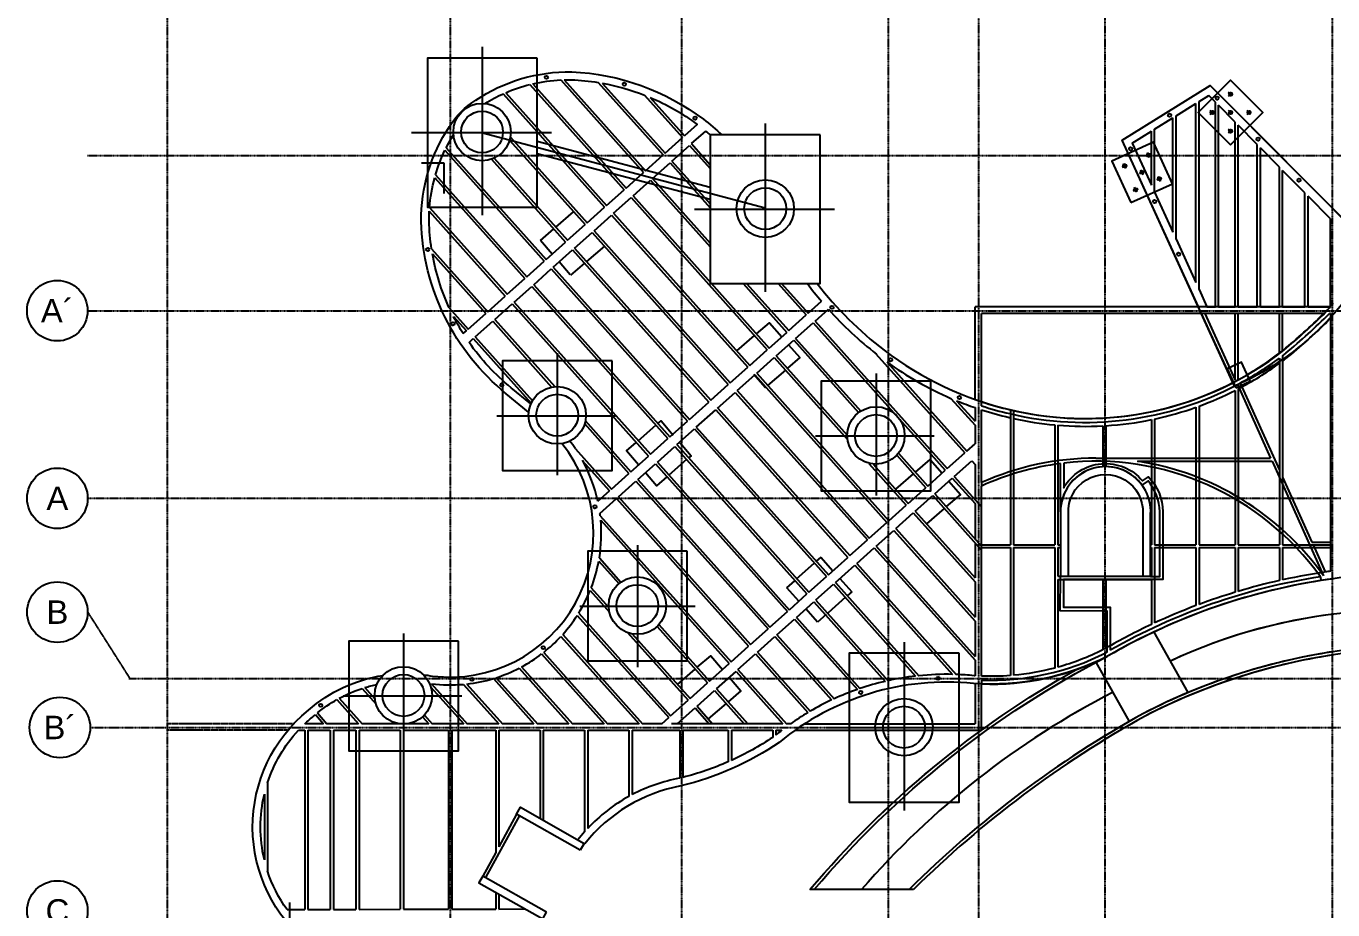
# Model space of a CAD drawing. Header units: millimetres. Extents: x -59786 to 1889966, y -10432 to 69447.
# Drawn here: x 77720 to 127725, y 7616 to 41451 of the extents above; entities that cross this region are included whole.
import ezdxf
from ezdxf import colors
from ezdxf.entities.mleader import LeaderData, LeaderLine
from ezdxf.enums import TextEntityAlignment as Align
from ezdxf.math import Vec2, Vec3

# ---------------------------------------------------------------- set-up
doc = ezdxf.new("R2010")
doc.units = ezdxf.units.MM
doc.header["$LTSCALE"] = 0.2
doc.linetypes.add('CENTER', pattern=[50.8, 31.75, -6.35, 6.35, -6.35])
doc.linetypes.add('HIDDEN', pattern=[9.525, 6.35, -3.175])
for name, color, linetype in [('EE-5', 7, 'Continuous'), ('EE-TEXTO 1', 4, 'Continuous'), ('SIM-CONCRETO', 8, 'Continuous'), ('SIM-COTAS', 1, 'Continuous'), ('SIM-EJES', 8, 'CENTER'), ('SIM-OCULTOS', 8, 'HIDDEN')]:
    doc.layers.add(name, color=color, linetype=linetype)
doc.styles.add('ARIAL EE', font='arial.ttf')
doc.styles.get("Standard").update_dxf_attribs({"font": 'arial.ttf'})

# ---------------------------------------------------------------- blocks, each defined once
blk = doc.blocks.new('ITEM_1')
at = {"layer": 'EE-5'}
blk.add_circle((0, 0), 3.86, dxfattribs=at)
at = {"layer": 'EE-TEXTO 1', "style": 'ARIAL EE', "flags": 4}
blk.add_attdef('EJE', text='', height=3, dxfattribs=at).set_placement((0, 0), align=Align.MIDDLE_CENTER)

msp = doc.modelspace()

# ---------------------------------------------------------------- linework, layer by layer
at = {"layer": 'SIM-CONCRETO', "ltscale": 3}
for p, q in [((95173.125, 40652.576), (95173.125, 34210.177)), ((96996.574, 39215.535), (100602.475, 35184.274)), ((97106.826, 39242.271), (100678.234, 35249.573)), ((98179.37, 39393.16), (101347.81, 35850.965)), ((98308.867, 39398.382), (101423.569, 35916.264)), ((99609.372, 39294.419), (102093.144, 36517.655)), ((99768.139, 39266.917), (102168.903, 36582.954)), ((119666.448, 37090.394, -2.724), (123025.771, 39178.669, -2.728)), ((123025.771, 39178.669, -2.728), (129140.279, 33043.939, -0.002)), ((95974.279, 38858.476), (99857.14, 34517.584)), ((96070.427, 38900.98), (99932.899, 34582.883)), ((101388.857, 38804.968), (102838.479, 37184.346)), ((101600.227, 38718.659), (102914.238, 37249.645)), ((122603.009, 38562.846, -2.727), (122980.347, 38797.413, -2.728)), ((122603.009, 31365.989), (122603.009, 38562.846)), ((123233.009, 38540.688, -2.542), (122980.347, 38797.413, -2.654)), ((123233.009, 30698.75), (123233.009, 38540.688)), ((121723.009, 38015.807, -2.726), (122483.009, 38488.25, -2.727)), ((121723.009, 33298.19, -1.364), (121723.009, 38015.807, -1.364)), ((122483.009, 31629.471), (122483.009, 38488.25)), ((123983.009, 37778.629, -2.21), (123353.009, 38418.759, -2.489)), ((123353.009, 30698.75), (123353.009, 38418.759)), ((106002.207, 37720.327), (106002.207, 31277.928)), ((120903.009, 37506.066, -2.725), (121603.009, 37941.211, -2.726)), ((120903.009, 35098.65), (120903.009, 37506.066)), ((121603.009, 33561.672, -1.364), (121603.009, 37941.211, -1.364)), ((123983.009, 30698.75), (123983.009, 37778.629)), ((124832.889, 36915.083, -1.834), (124103.009, 37656.699, -2.157)), ((124103.009, 30698.75), (124103.009, 37656.699)), ((92471.552, 37375.881), (97829.873, 37375.881)), ((95150.712, 37375.881), (106002.207, 34499.128)), ((96222.281, 37081.272), (99111.806, 33850.893)), ((96250.505, 37199.713), (99187.565, 33916.192)), ((97273.125, 37048.088), (103902.207, 35290.705)), ((102168.903, 36582.954), (102838.479, 37184.346)), ((103179.689, 36952.881), (103731.918, 37428.665)), ((122577.311, 30698.75, -3.955), (119666.448, 37090.394, -2.724)), ((120048.503, 36974.874, -2.724), (120783.009, 37431.469, -2.725)), ((120783.009, 35362.132), (120783.009, 37431.469)), ((93748.36, 36697.134), (97546.603, 32450.843)), ((93795.954, 36793.92), (97621.136, 32517.512)), ((97273.125, 36578.363), (103902.207, 34820.979)), ((101423.569, 35916.264), (102093.144, 36517.655)), ((102434.354, 36286.191), (103105.155, 36886.212)), ((103105.155, 36886.212), (103902.207, 35995.138)), ((103179.689, 36952.881), (103902.207, 36145.133)), ((120048.503, 36974.874, -2.772), (120783.009, 35362.132, -3.093)), ((124832.889, 30698.75), (124832.889, 36915.083)), ((125682.769, 36051.537, -1.458), (124952.889, 36793.154, -1.781)), ((124952.889, 30698.75), (124952.889, 36793.154)), ((93713.33, 36203.754), (92845.099, 36203.754)), ((93713.33, 35045.314), (93713.33, 36203.754)), ((95529.252, 36356.106), (98365.245, 33185.573)), ((95627.879, 36395.839), (98441.004, 33250.872)), ((101689.019, 35619.5), (102359.82, 36219.522)), ((102359.82, 36219.522), (103902.207, 34495.192)), ((102434.354, 36286.191), (103902.207, 34645.187)), ((125682.769, 30698.75), (125682.769, 36051.537)), ((93353.812, 35638.278), (96801.268, 31784.153)), ((93385.964, 35752.378), (96875.898, 31850.908)), ((100678.234, 35249.573), (101347.81, 35850.965)), ((100943.685, 34952.81), (101614.486, 35552.831)), ((101614.486, 35552.831), (103902.207, 32995.246)), ((101689.019, 35619.5), (103902.207, 33145.24)), ((126656.177, 35062.478, -1.027), (125802.769, 35929.608, -1.405)), ((125802.769, 30698.75), (125802.769, 35929.608)), ((99932.899, 34582.883), (100602.475, 35184.274)), ((120903.009, 35098.65, -3.146), (121603.009, 33561.672, -3.452)), ((126656.177, 30698.75), (126656.177, 35062.478)), ((93157.359, 34507.62), (96130.042, 31183.751)), ((99187.565, 33916.192), (99857.14, 34517.584)), ((100198.35, 34286.119), (100869.151, 34886.141)), ((100869.151, 34886.141), (106081.04, 29059.447)), ((100943.685, 34952.81), (106155.573, 29126.116)), ((127629.585, 34073.419, -0.596), (126776.177, 34940.549, -0.974)), ((126776.177, 30698.75), (126776.177, 34940.549)), ((93147.926, 34368.504), (96055.933, 31117.462)), ((97989.102, 33755.838), (98671.289, 34342.914)), ((99457.781, 33614.101), (100123.816, 34219.45)), ((100123.816, 34219.45), (105335.705, 28392.756)), ((100198.35, 34286.119), (105410.239, 28459.425)), ((103300.634, 34443.632), (108658.955, 34443.632)), ((127629.585, 30726.648), (127629.585, 34073.419)), ((97401.767, 33249.704), (97913.321, 33690.535)), ((98441.004, 33250.872), (99111.806, 33850.893)), ((98706.716, 32953.816), (99377.517, 33553.838)), ((99378.482, 33552.76), (104590.371, 27726.066)), ((99453.015, 33619.429), (104664.904, 27792.735)), ((97854.854, 32723.818), (97401.767, 33249.704)), ((97619.911, 32518.883), (98365.245, 33185.573)), ((99849.273, 33025.972), (99167.378, 32438.352)), ((121723.009, 33298.19, -3.504), (122483.009, 31629.471, -3.837)), ((93234.474, 32921.795), (95385.132, 30517.441)), ((93264.95, 32737.729), (95310.599, 30450.772)), ((97889.052, 32217.993), (98630.943, 32888.533)), ((98630.943, 32888.533), (103844.417, 27060.067)), ((98706.716, 32953.816), (103920.19, 27125.351)), ((96875.898, 31850.908), (97546.603, 32450.843)), ((97143.821, 31551.391), (97813.279, 32152.709)), ((97813.279, 32152.709), (103025.168, 26326.016)), ((97889.052, 32217.993), (103099.701, 26392.685)), ((98544.03, 31923.909), (98114.837, 32422.063)), ((99091.612, 32373.061), (98555.404, 31910.985)), ((96130.042, 31183.751), (96801.268, 31784.153)), ((97143.821, 31551.391), (102354.576, 25726.182)), ((105155.929, 31593.632), (106826.375, 29726.137)), ((105290.097, 31593.632), (106900.908, 29792.806)), ((106497.608, 31593.632), (107571.709, 30392.828)), ((106631.776, 31593.632), (107646.243, 30459.497)), ((95385.132, 30517.441), (96055.933, 31117.462)), ((96397.93, 30884.222), (97067.944, 31486.019)), ((97067.944, 31486.019), (102279.833, 25659.325)), ((122603.009, 31365.989, -3.889), (122906.896, 30698.75, -4.022)), ((93913.777, 30662.414), (94639.798, 29850.75)), ((95653.048, 30217.921), (96322.61, 30819.328)), ((96322.61, 30819.328), (101534.499, 24992.635)), ((96397.93, 30884.222), (101608.129, 25058.496)), ((107646.243, 30459.497), (108155.846, 30915.329)), ((107912.919, 30161.363), (108418.098, 30613.238)), ((114030.348, 27161.771), (114030.348, 30698.75)), ((127625.041, 30698.75), (114030.348, 30698.75)), ((122691.091, 30448.913, -4.003), (122577.311, 30698.75)), ((122906.896, 30698.75), (123233.009, 30698.75)), ((123353.009, 30698.75), (123983.009, 30698.75)), ((124103.009, 30698.75), (124832.889, 30698.75)), ((124952.889, 30698.75), (125682.769, 30698.75)), ((125802.769, 30698.75), (126656.177, 30698.75)), ((126776.177, 30698.75), (127605.439, 30698.75)), ((94073.446, 30333.916), (94565.264, 29784.081)), ((94639.798, 29850.75), (95310.599, 30450.772)), ((94906.474, 29552.616), (95577.275, 30152.638)), ((95577.275, 30152.638), (97830.401, 27633.729)), ((95653.048, 30217.921), (97949.517, 27650.556)), ((106900.908, 29792.806), (107571.709, 30392.828)), ((107167.584, 29494.673), (107838.386, 30094.694)), ((107838.386, 30094.694), (112892.522, 24444.361)), ((107912.919, 30161.363), (112967.056, 24511.03)), ((114280.348, 27070.927), (114280.348, 30448.913)), ((127397.543, 30448.913), (114280.348, 30448.913)), ((122691.091, 30448.913, -4.003), (123895.611, 27804.04, -4.513)), ((123983.009, 30448.913), (122822.95, 30448.913, -4.013)), ((122822.95, 30448.913, -4.013), (123983.009, 27901.666, -4.504)), ((123983.009, 27901.666, -4.504), (123983.009, 30448.913)), ((124103.009, 27913.723), (124103.009, 30448.913)), ((125682.769, 30448.913), (124103.009, 30448.913)), ((125682.769, 28918.996), (125682.769, 30448.913)), ((125802.769, 29010.796), (125802.769, 30448.913)), ((127370.422, 30448.913), (125802.769, 30448.913)), ((127629.585, 30448.748), (127594.224, 30448.748)), ((127629.585, 30448.748), (127629.585, 21690.325)), ((127629.824, 30256.618), (127629.824, 20578.942)), ((94447.16, 29678.439), (94565.264, 29784.081)), ((94906.474, 29552.616), (97093.021, 27108.14)), ((106155.573, 29126.116), (106826.375, 29726.137)), ((94670.74, 29341.756), (94831.94, 29485.947)), ((94831.94, 29485.947), (97043.759, 27013.218)), ((105410.239, 28459.425), (106081.04, 29059.447)), ((106422.25, 28827.982), (107093.051, 29428.003)), ((107093.051, 29428.003), (109573.174, 26655.321)), ((107167.584, 29494.673), (109656.199, 26712.496)), ((98044.151, 28928.334), (98044.151, 24253.554)), ((105676.915, 28161.291), (106347.716, 28761.313)), ((106347.716, 28761.313), (109147.942, 25630.767)), ((106422.25, 28827.982), (109137.998, 25791.878)), ((110241.88, 28907.625), (113637.857, 25111.051)), ((110652.551, 28598.504), (113712.391, 25177.721)), ((125682.769, 28743.811), (125682.769, 24449.778)), ((125683.009, 28545.722), (125683.009, 21593.752)), ((125802.769, 28834.188), (125802.769, 24183.021)), ((125803.009, 28634.139), (125803.009, 21593.752)), ((104664.904, 27792.735), (105335.705, 28392.756)), ((104931.58, 27494.601), (105602.382, 28094.622)), ((105602.382, 28094.622), (110656.518, 22444.289)), ((105676.915, 28161.291), (110731.052, 22510.958)), ((110243.044, 28152.207), (110243.044, 23477.426)), ((103920.105, 27125.278), (104590.99, 27725.374)), ((123983.009, 27503.306), (123983.009, 21593.752)), ((124075.983, 27729.116), (125343.767, 24910.867)), ((124103.009, 27565.225), (124103.009, 21593.752)), ((124182.011, 27785.924), (125683.009, 24449.246)), ((103099.572, 26392.569), (103844.417, 27060.067)), ((104181.194, 26822.239), (104857.62, 27427.291)), ((104857.047, 27427.932), (109911.184, 21777.599)), ((104931.58, 27494.601), (109985.717, 21844.268)), ((113110.6, 27200.451), (114030.348, 26172.208)), ((113325.914, 27109.733), (114030.348, 26322.203)), ((114280.228, 26913.172), (114280.348, 27070.927)), ((95732.655, 26535.743), (100272.26, 26535.743)), ((103366.378, 26094.551), (104111.139, 26761.882)), ((104111.139, 26761.882), (109165.849, 21110.908)), ((104186.246, 26827.91), (109240.383, 21177.577)), ((115383.009, 26766.818), (115383.009, 21593.752)), ((115503.009, 26738.911), (115503.009, 21593.752)), ((122483.009, 26857.929), (122483.009, 21593.752)), ((122603.009, 26901.278), (122603.009, 21593.752)), ((99084.048, 26232.199), (100789.164, 24325.944)), ((99116.541, 26345.868), (100863.697, 24392.613)), ((102354.576, 25726.182), (103025.168, 26326.016)), ((102621.258, 25428.053), (103291.844, 26027.882)), ((103291.844, 26027.882), (108345.361, 20378.242)), ((103366.378, 26094.551), (108421.134, 20443.525)), ((117083.009, 26182.602), (117083.009, 21593.752)), ((117203.009, 26172.014), (117203.009, 21593.752)), ((118919.824, 26145.923), (118919.851, 24583.371)), ((119039.824, 26152.843), (119039.824, 24586.677)), ((120783.009, 26384.379), (120783.009, 21593.752)), ((120903.009, 26409.529), (120903.009, 21593.752)), ((101608.129, 25058.496), (102279.833, 25659.325)), ((107931.549, 25759.616), (112471.153, 25759.616)), ((98744.209, 25262.175), (100118.363, 23725.923)), ((101874.785, 24760.344), (102546.509, 25361.191)), ((102546.509, 25361.191), (107600.646, 19710.858)), ((102621.258, 25428.053), (107675.499, 19777.813)), ((111035.101, 25020.941), (112147.188, 23777.67)), ((111101.143, 25097.103), (112221.721, 23844.339)), ((112967.056, 24511.03), (113637.857, 25111.051)), ((113712.391, 25177.721), (114030.348, 25462.128)), ((99004.01, 24821.732), (100043.829, 23659.254)), ((100863.697, 24392.613), (101534.499, 24992.635)), ((101130.374, 24094.479), (101801.175, 24694.501)), ((101801.175, 24694.501), (106855.312, 19044.168)), ((101874.782, 24760.341), (106925.304, 19106.649)), ((109969.664, 24712.113), (111401.853, 23110.98)), ((110128.674, 24684.34), (111476.387, 23177.649)), ((113233.732, 24212.896), (113904.533, 24812.918)), ((113904.533, 24812.918), (114030.348, 24672.262)), ((118654.209, 24910.867), (125343.767, 24910.867)), ((120250.626, 24790.867), (125397.748, 24790.867)), ((125397.748, 24790.867), (127370.238, 20402.068)), ((100118.363, 23725.923), (100789.164, 24325.944)), ((100385.039, 23427.789), (101055.84, 24027.81)), ((101055.84, 24027.81), (106109.977, 18377.477)), ((101130.374, 24094.479), (106184.51, 18444.146)), ((112221.721, 23844.339), (112892.522, 24444.361)), ((112488.397, 23546.206), (113159.199, 24146.227)), ((113159.199, 24146.227), (114030.348, 23172.315)), ((113233.732, 24212.896), (114280.348, 23042.82)), ((125802.769, 24183.021), (126924.104, 21690.325)), ((99597.713, 23260.209), (100043.829, 23659.254)), ((111476.387, 23177.649), (112147.188, 23777.67)), ((112488.397, 23546.206), (114280.348, 21542.873)), ((114280.109, 23973.95), (114280.109, 23842.258)), ((99679.093, 22796.331), (100310.505, 23361.12)), ((100310.505, 23361.12), (105364.642, 17710.787)), ((100385.039, 23427.789), (105439.176, 17777.456)), ((110731.052, 22510.958), (111401.853, 23110.98)), ((111743.063, 22879.515), (112413.864, 23479.537)), ((112413.864, 23479.537), (114280.348, 21392.879)), ((99690.686, 22704.103), (104693.841, 17110.765)), ((99708.09, 22534.651), (104619.308, 17044.096)), ((110997.728, 22212.825), (111668.529, 22812.846)), ((111668.529, 22812.846), (114030.348, 20172.423)), ((111743.063, 22879.515), (114030.348, 20322.417)), ((109985.717, 21844.268), (110656.518, 22444.289)), ((110252.393, 21546.134), (110923.195, 22146.156)), ((110923.195, 22146.156), (114030.348, 18672.476)), ((110997.728, 22212.825), (114030.348, 18822.471)), ((101113.134, 21584.91), (101113.134, 16910.13)), ((109240.383, 21177.577), (109911.184, 21777.599)), ((110252.393, 21546.134), (114030.348, 17322.525)), ((114280.348, 21593.752), (115383.009, 21593.752)), ((115503.009, 21593.752), (117083.009, 21593.752)), ((117203.009, 21593.752), (117302.378, 21593.752)), ((120752.378, 21593.752), (120783.009, 21593.752)), ((120903.009, 21593.752), (122483.009, 21593.752)), ((122603.009, 21593.752), (123983.009, 21593.752)), ((124103.009, 21593.752), (125683.009, 21593.752)), ((125803.009, 21593.752), (127629.824, 21593.752)), ((126924.104, 21690.325), (127629.824, 21690.325)), ((126967.547, 21593.752), (127435.52, 20553.461)), ((126969.089, 21590.325), (127629.824, 21590.325)), ((127629.585, 21593.752), (127629.585, 20581.185)), ((99654.899, 21094.258), (100483.432, 20168.023)), ((107953.062, 20948.371), (108137.814, 21113.455)), ((108134.928, 21116.566), (108591.291, 20595.728)), ((108421.134, 20443.525), (109166.469, 21110.216)), ((109507.059, 20879.444), (110177.86, 21479.465)), ((110177.86, 21479.465), (114030.348, 17172.53)), ((114280.348, 21493.752), (115383.009, 21493.752)), ((115383.009, 21493.752), (115383.009, 16587.274)), ((115503.009, 21493.752), (115503.009, 16597.374)), ((115503.009, 21493.752), (117083.009, 21493.752)), ((117083.009, 21493.752), (117083.009, 16875.263)), ((117203.009, 21493.752), (117203.009, 20386.727)), ((117203.009, 21493.752), (117302.378, 21493.752)), ((120734.737, 21493.752), (120783.009, 21493.752)), ((120783.009, 21493.752), (120783.009, 20386.727)), ((120903.009, 21493.752), (120903.009, 18599.418)), ((120903.009, 21493.752), (122483.009, 21493.752)), ((122483.009, 21493.752), (122483.009, 19263.597)), ((122603.009, 21493.752), (122603.009, 19308.665)), ((122603.009, 21493.752), (123983.009, 21493.752)), ((123983.009, 21493.752), (123983.009, 19775.172)), ((124103.009, 21493.752), (124103.009, 19811.345)), ((124103.009, 21493.752), (125683.009, 21493.752)), ((125683.009, 21493.752), (125683.009, 20224.652)), ((125803.009, 21493.752), (125803.009, 20251.358)), ((125803.009, 21493.752), (127629.824, 21493.752)), ((99632.957, 20968.324), (100403.633, 20106.737)), ((107204.54, 20285.223), (107875.461, 20884.721)), ((108687.856, 20145.34), (109433.191, 20812.03)), ((109432.525, 20812.775), (113172.223, 16631.935)), ((109507.059, 20879.444), (113310.032, 16627.864)), ((106830.048, 19950.598), (107129.592, 20218.253)), ((107674.89, 19778.493), (108345.361, 20378.242)), ((107941.618, 19480.313), (108612.084, 20080.056)), ((108612.084, 20080.056), (111754.62, 16566.82)), ((108687.856, 20145.34), (111876.855, 16580.161)), ((108862.832, 20301.941), (109312.586, 19798.605)), ((117203.009, 20386.727), (120783.009, 20386.727)), ((117203.009, 20266.727), (117203.009, 16907.755)), ((117203.009, 20266.727), (118919.824, 20266.727)), ((117203.009, 20266.727), (118919.824, 20266.727)), ((118919.824, 20266.727), (118919.824, 17567.891)), ((119039.824, 20266.727), (119039.824, 17634.185)), ((119039.824, 20266.727), (120783.009, 20266.727)), ((120783.009, 20266.727), (120783.009, 18543.407)), ((127245.534, 20370.365), (127268.67, 20224.756)), ((99301.766, 19838.637), (100044.025, 19008.819)), ((99342.384, 19941.124), (100016.153, 19187.758)), ((107291.432, 19434.246), (106830.048, 19950.598)), ((106928.478, 19109.614), (107600.646, 19710.858)), ((109077.62, 19588.653), (108406.723, 18989.176)), ((109312.586, 19798.605), (109152.137, 19655.237)), ((98906.971, 19247.52), (103319.297, 19247.52)), ((106184.51, 18444.146), (106855.312, 19044.168)), ((107195.131, 18811.459), (107867.322, 19412.724)), ((108007.706, 18632.636), (107557.952, 19135.972)), ((107867.322, 19412.724), (110593.164, 16365.337)), ((107942.18, 19479.684), (110705.25, 16390.791)), ((98808.82, 18889.785), (102308.58, 14977.186)), ((98864.286, 18977.77), (102383.114, 15043.855)), ((101937.952, 18541.985), (103874.103, 16377.522)), ((106451.187, 18146.012), (107121.988, 18746.034)), ((107121.988, 18746.034), (109528.105, 16056.086)), ((107195.131, 18811.459), (109628.509, 16090.608)), ((108331.513, 18921.973), (108007.706, 18632.636)), ((92165.087, 18199.071), (92165.087, 13524.291)), ((98186.065, 18086.056), (101175.693, 14743.765)), ((98253.724, 18160.409), (101309.861, 14743.765)), ((100737.096, 18233.992), (103053.915, 15643.876)), ((100911.664, 18186.453), (103127.076, 15709.318)), ((101868.157, 18469.455), (103799.25, 16310.567)), ((105439.176, 17777.456), (106109.977, 18377.477)), ((105705.852, 17479.322), (106376.653, 18079.343)), ((106376.653, 18079.343), (108545.411, 15654.754)), ((106451.187, 18146.012), (108640.253, 15698.72)), ((122190.1, 15936.66), (120877.146, 18268.956)), ((122190.339, 15936.66), (120877.386, 18268.956)), ((104693.841, 17110.765), (105364.642, 17710.787)), ((111318.161, 17868.807), (111318.161, 11426.408)), ((97445.902, 17413.583), (99834.014, 14743.764)), ((97525.104, 17475.032), (99968.182, 14743.764)), ((103874.102, 16377.521), (104619.308, 17044.096)), ((104960.517, 16812.631), (105631.318, 17412.653)), ((105631.318, 17412.653), (107636.401, 15171.047)), ((105705.852, 17479.322), (107724.158, 15222.932)), ((119939.787, 14833.006), (118668.032, 17096.985)), ((119940.027, 14833.006), (118668.271, 17096.985)), ((95707.094, 16505.492), (97282.687, 14743.762)), ((96588.82, 16871.822), (98492.336, 14743.763)), ((96680.303, 16920.042), (98627.024, 14743.763)), ((104140.785, 16079.393), (104885.984, 16745.962)), ((104885.984, 16745.962), (106676.916, 14743.768)), ((104960.517, 16812.631), (106811.084, 14743.768)), ((90576.392, 16093.756), (91110.245, 15496.929)), ((90680.934, 16126.877), (91067.837, 15694.334)), ((93211.925, 16147.223), (94467.301, 14743.76)), ((93238.044, 16268.018), (94601.469, 14743.76)), ((94460.851, 16250.917), (95808.979, 14743.761)), ((94583.737, 16263.53), (95943.147, 14743.761)), ((95603.647, 16473.261), (97150.658, 14743.762)), ((103127.083, 15709.324), (103799.25, 16310.567)), ((103393.736, 15411.17), (104065.926, 16012.433)), ((104065.926, 16012.433), (105200.728, 14743.767)), ((104140.785, 16079.393), (105335.526, 14743.767)), ((114030.348, 16277.197), (114030.348, 14743.769)), ((114280.109, 16415.034), (114280.109, 16264.933)), ((114280.348, 14493.791), (114280.348, 16264.924)), ((89614.381, 15669.301), (90442.266, 14743.757)), ((89704.439, 15719.012), (90576.821, 14743.758)), ((89853.591, 15806.48), (94393.196, 15806.48)), ((102383.114, 15043.855), (103053.915, 15643.876)), ((88787.677, 15093.579), (89100.587, 14743.757)), ((88863.765, 15156.812), (89233.179, 14743.757)), ((92892.147, 15004.776), (93125.623, 14743.759)), ((92963.74, 15074.733), (93259.79, 14743.759)), ((102649.79, 14745.721), (103320.591, 15345.743)), ((103320.591, 15345.743), (103859.05, 14743.766)), ((103393.729, 15411.163), (103990.611, 14743.767)), ((102047.625, 14743.765), (102308.58, 14977.186)), ((107516.472, 14743.769), (114030.348, 14743.769)), ((108616.588, 14592.112), (113974.909, 14592.112)), ((88381.082, 14493.903), (88381.082, 7628.972)), ((88501.082, 14493.902), (88501.082, 7629.302)), ((89359.712, 14493.897), (89359.712, 7631.664)), ((89479.712, 14493.896), (89479.712, 7631.994)), ((90338.34, 14493.891), (90338.34, 7634.357)), ((90458.34, 14493.89), (90458.34, 7634.687)), ((92038.338, 14493.88), (92038.338, 7639.034)), ((92158.338, 14493.88), (92158.338, 7639.364)), ((93885.154, 14493.869), (93885.154, 7644.115)), ((94005.154, 14493.868), (94005.154, 7644.445)), ((95688.4, 14493.858), (95688.374, 9814.877)), ((95808.339, 14493.857), (95808.339, 10034.849)), ((97388.34, 14493.848), (97388.34, 11117.82)), ((97508.34, 14493.847), (97508.34, 11049.763)), ((99088.338, 14493.837), (99088.338, 10604.11)), ((99208.338, 14493.837), (99208.338, 10735.496)), ((100788.338, 14493.827), (100788.338, 11962.663)), ((100908.338, 14493.826), (100908.338, 12027.182)), ((102735.154, 14493.815), (102735.154, 12657.538)), ((102855.154, 14493.814), (102855.154, 12687.587)), ((104588.339, 14493.804), (104588.339, 13287.409)), ((104708.339, 14493.803), (104708.339, 13341.192)), ((106288.339, 14493.794), (106288.339, 14221.609)), ((106408.338, 14493.793), (106408.338, 14309.848)), ((107145.795, 14493.791), (114280.348, 14493.791)), ((86835.943, 12051.014), (86835.943, 9535.084)), ((86955.943, 12486.514), (86955.943, 9099.585)), ((96593.666, 11223.629), (95300.891, 8853.155)), ((96489.025, 11282.975), (95808.339, 10034.849)), ((98833.021, 10297.06), (99096.991, 10148.288)), ((95688.374, 9814.877), (95196.25, 8912.502)), ((95688.366, 8288.006), (95688.362, 7649.076)), ((95808.339, 8219.935), (95808.339, 7649.406)), ((107870.592, 8391.537), (107713.528, 8391.537)), ((107870.831, 8391.537), (107713.767, 8391.537)), ((111506.323, 8391.537), (107870.592, 8391.537)), ((111506.562, 8391.537), (107870.831, 8391.537)), ((87703.713, 7627.108), (88381.082, 7628.972)), ((87793.342, 7897.093), (87793.342, 3222.312)), ((88501.082, 7629.302), (89359.712, 7631.664)), ((89479.712, 7631.994), (90338.34, 7634.357)), ((90458.34, 7634.687), (92038.338, 7639.034)), ((92158.338, 7639.364), (93885.154, 7644.115)), ((94005.154, 7644.445), (95688.362, 7649.076)), ((95808.339, 7649.406), (96809.03, 7652.159))]:
    msp.add_line(p, q, dxfattribs=at)
at = {"layer": 'SIM-CONCRETO', "ltscale": 3, "extrusion": (-0.000195979, 0.000248988, 1)}
for p, q in [((123736.237, 38774.352, -0.459), (123885.322, 38922.946, -0.466)), ((123885.077, 38774.106, -0.429), (123736.482, 38923.192, -0.496)), ((123027.963, 38068.414, -0.422), (123177.049, 38217.008, -0.429)), ((123176.803, 38068.168, -0.392), (123028.209, 38217.254, -0.459)), ((123735.069, 38067.246, -0.283), (123884.155, 38215.841, -0.291)), ((123883.909, 38067.001, -0.254), (123735.315, 38216.086, -0.32)), ((124442.175, 38066.079, -0.144), (124591.261, 38214.673, -0.152)), ((124591.015, 38065.833, -0.115), (124442.421, 38214.919, -0.181)), ((123733.902, 37360.14, -0.107), (123882.988, 37508.735, -0.115)), ((123882.742, 37359.895, -0.078), (123734.147, 37508.981, -0.144))]:
    msp.add_line(p, q, dxfattribs=at)
at = {"layer": 'SIM-CONCRETO', "ltscale": 3, "extrusion": (0.000930683, -0.001378, 0.999999)}
for p, q in [((120575.592, 36470.841, 1.295), (120767.154, 36558.082, 1.237)), ((120714.993, 36418.681, 1.094), (120627.753, 36610.242, 1.439)), ((119665.525, 36056.381, 1.571), (119857.087, 36143.621, 1.513)), ((119804.926, 36004.22, 1.369), (119717.685, 36195.782, 1.714)), ((120327.788, 35808.578, 0.613), (120519.35, 35895.818, 0.555)), ((120467.189, 35756.417, 0.411), (120379.949, 35947.979, 0.757)), ((120990.052, 35560.775, -0.345), (121181.613, 35648.016, -0.403)), ((121129.453, 35508.614, -0.547), (121042.212, 35700.176, -0.201)), ((120079.984, 35146.314, -0.069), (120271.546, 35233.555, -0.127)), ((120219.385, 35094.154, -0.271), (120132.145, 35285.715, 0.074))]:
    msp.add_line(p, q, dxfattribs=at)
at = {"layer": 'SIM-CONCRETO', "ltscale": 3}
for points in [[(97273.125, 40225.881), (93073.125, 40225.881), (93073.125, 34525.881), (97273.125, 34525.881)], [(108102.207, 37293.632), (103902.207, 37293.632), (103902.207, 31593.632), (108102.207, 31593.632)], [(100144.151, 28635.743), (95944.151, 28635.743), (95944.151, 24435.743), (100144.151, 24435.743)], [(112343.044, 27859.616), (108143.044, 27859.616), (108143.044, 23659.616), (112343.044, 23659.616)], [(103013.134, 21347.52), (99213.134, 21347.52), (99213.134, 17147.52), (103013.134, 17147.52)], [(94265.087, 17906.48), (90065.087, 17906.48), (90065.087, 13706.48), (94265.087, 13706.48)], [(113418.161, 17442.112), (109218.161, 17442.112), (109218.161, 11742.112), (113418.161, 11742.112)], [(98920.676, 9903.868), (96485.117, 11285.191), (96633.116, 11546.144), (99071.493, 10163.223)], [(97631.808, 7531.179), (95196.25, 8912.502), (95048.251, 8651.549), (97486.628, 7268.628)]]:
    msp.add_lwpolyline(points, close=True, dxfattribs=at)
for points in [[(96946.873, 26668.82), (96094.421, 27375.415, -0.218563243), (92838.268, 33973.676, -0.149704607), (93922.921, 37608.298, -0.110500356), (94926.531, 38617.924, -0.152902963), (98597.233, 39700.173, -0.152079381), (103637.238, 37884.953, -0.025770183), (104341.891, 37293.632)], [(96070.427, 38900.98, -0.040128565), (96996.574, 39215.535, -0.040128565)], [(97106.826, 39242.271, -0.044452556), (98179.37, 39393.16, -0.044452556)], [(98308.867, 39398.382, -0.011441747), (98588.158, 39400.282, -0.029494892), (99609.372, 39294.419, -0.029494892)], [(99768.139, 39266.917, -0.048486384), (101388.857, 38804.968, -0.048486384)], [(95280.871, 38489.286, -0.032538069), (95981.552, 38861.76)], [(101600.227, 38718.659, -0.06717071), (103400.773, 37687.31), (102914.238, 37249.645)], [(93795.954, 36793.92, -0.022937913), (94073.244, 37287.769, -0.022937913)], [(93385.964, 35752.378, -0.041028207), (93748.36, 36697.134, -0.041028207)], [(93157.359, 34507.62, -0.04655373), (93353.812, 35638.278, -0.04655373)], [(93234.474, 32921.795, -0.031184638), (93138.239, 33978.955, -0.015777153), (93147.926, 34368.504, -0.015777153)], [(93913.777, 30662.414, -0.064076622), (93264.95, 32737.729, -0.064076622)], [(107618.925, 31593.632, 0.015505052), (108155.846, 30915.329, 0.015505052)], [(107994.838, 31593.632, 0.066454589), (110555.451, 29044.763, 0.107204574), (115409.808, 26760.62, 0.227931021), (125846.773, 29045.048, 0.021499281), (127447.718, 30498.421, 0.010732759), (127749.824, 30845.972)], [(108418.098, 30613.238, 0.045246441), (110260.001, 28893.518, 0.043333312)], [(127450.548, 30529.866, 0.001012791), (127511.26, 30591.783)], [(94447.16, 29678.439, -0.022155118), (94073.446, 30333.916, -0.01922828)], [(124103.009, 27913.723, 0.041950054), (125830.401, 29045.048, 0.024352827), (127370.422, 30448.913)], [(125803.009, 28634.139, 0.005785326), (126035.188, 28811.552, 0.021144821), (127629.824, 30256.618, 0.021144821)], [(97032.397, 26987.591), (96284.695, 27607.36, -0.069871077), (94670.74, 29341.756, -0.069871077)], [(110652.551, 28598.504, 0.054734918), (113110.6, 27200.451, 0.054734918)], [(124103.009, 27565.225, 0.036865247), (125683.009, 28545.722, 0.036865247)], [(124182.011, 27785.924, 0.035718254), (125682.769, 28743.811)], [(149543.888, 28397.866, 0.092559654), (152078.989, 22975.36, 0.042016173), (153938.174, 20968.795, -0.1001558), (156852.06, 17432.392, -0.141028771), (157350.069, 13744.649, -0.178384045), (156039.138, 11140.579, -0.433334405), (148053.48, 12419.891, 0.103781809), (146228.449, 14515.778, 0.02020877), (144270.715, 15933.206), (139801.825, 18337.417, 0.079325261), (131020.052, 20506.612, 0.040043891), (127268.67, 20224.756)], [(114280.228, 26913.172, 0.021870596), (115359.318, 26614.551, 0.181897876), (124075.983, 27729.116)], [(114280.348, 27070.927, 0.02284012), (115393.437, 26760.62, 0.179304202), (123895.611, 27804.04, 0.179304202)], [(122603.009, 26901.278, 0.02983497), (123983.009, 27503.306, 0.02983497)], [(113325.914, 27109.733, 0.014532105), (114030.348, 26844.037, 0.014532105)], [(114280.348, 26760.788, 0.021251828), (115341.571, 26468.482, 0.000842777), (115383.009, 26458.737, 0.000842777)], [(120903.009, 26409.529, 0.032551173), (122483.009, 26857.929, 0.032551173)], [(115503.009, 26431.348, 0.031698503), (117083.009, 26182.602, 0.031698503)], [(117203.009, 26172.014, 0.034033407), (118919.824, 26145.923, 0.034033407)], [(119039.824, 26152.843, 0.03485759), (120783.009, 26384.379, 0.03485759)], [(98744.209, 25262.175, 0.016130598), (98525.605, 25565.819, 0.016130598)], [(92921.402, 16619.555, -0.015618248), (93270.139, 16566.321, 0.672173716), (98220.246, 25468.864, 0.672173716)], [(99597.713, 23260.209, 0.072522644), (99009.538, 24827.259, 0.067287435)], [(119086.318, 17487.578), (119086.591, 19055.345), (117292.557, 19062.432), (117296.175, 20386.263), (120750.111, 20383.198), (121100.137, 20384.005), (121100.473, 22855.597, 0.176659338), (120650.676, 24040.935), (120420.434, 23873.45, 0.729532766), (117300.504, 22859.847), (117307.949, 24704.269)], [(120752.377, 22779.375, 1.047729867), (117302.379, 22779.402), (117302.378, 20386.727), (117602.378, 20386.727), (117602.379, 22786.727, -1.052637152), (120452.377, 22786.702), (120452.379, 20386.727), (120752.379, 20386.727), (120752.377, 22779.375)], [(120752.377, 22779.375, 1.047729867), (117302.379, 22779.402), (117302.378, 20386.727), (117602.378, 20386.727), (117602.379, 22786.727, -1.052637152), (120452.377, 22786.702), (120452.379, 20386.727), (120752.379, 20386.727), (120752.377, 22779.375)], [(117424.729, 24719.045), (117424.729, 23776.024, -0.522926633), (120443.727, 24038.785), (120666.821, 24201.071, -0.191286776), (121220.473, 22856.352), (121220.092, 20263.104), (120870.08, 20263.168), (117415.848, 20266.233), (117412.884, 19211.572), (119206.607, 19204.486), (119206.327, 17556.386)], [(99654.899, 21094.258, 0.06236714), (99708.09, 22534.651, 0.06236714)], [(99690.686, 22704.103, 0.00400653), (99679.093, 22796.331, 0.00400653)], [(99342.384, 19941.124, 0.046109034), (99632.957, 20968.324, 0.046109034)], [(127629.824, 20578.942, 0.01948709), (125803.009, 20251.358, 0.01948709)], [(127629.585, 20581.185, 0.002057546), (127435.52, 20553.461, 0.002057546)], [(127749.824, 20292.631, 0.098108458), (119103.418, 17324.427, -0.134927388), (113972.317, 16280.954, 0.201516065), (106538.843, 14028.775, -0.090532064), (102777.063, 12358.988, 0.181110932), (99096.991, 10148.288, 0.181110932)], [(125683.009, 20224.652, 0.017146371), (124103.009, 19811.345, 0.017146371)], [(98864.286, 18977.77, 0.04169333), (99301.766, 19838.637, 0.04169333)], [(123983.009, 19775.172, 0.015292982), (122603.009, 19308.665, 0.015292982)], [(122483.009, 19263.597, 0.017994797), (120903.009, 18599.418, 0.017994797)], [(135584.096, 18370.309, 0.177377449), (121510.703, 17143.522)], [(98253.724, 18160.409, 0.03956789), (98808.82, 18889.785, 0.03956789)], [(120783.009, 18543.407, 0.020644099), (119039.824, 17634.185, 0.020644099)], [(127749.824, 18933.278, 0.079509432), (121510.943, 17143.522)], [(97525.104, 17475.032, 0.038855169), (98186.065, 18086.056, 0.038855169)], [(147840.887, 9748.113, -0.10486898), (144929.873, 11475.842, 0.18858749), (130949.046, 17770.471, 0.115921894), (120482.15, 15138.431, 0.069812543), (111506.323, 8391.537)], [(127749.824, 17502.21, 0.081532594), (120482.389, 15138.431, 0.069812543), (111506.562, 8391.537)], [(147840.887, 9621.518, -0.10620373), (144846.279, 11389.695, 0.188576488), (130946.962, 17650.424, 0.115861125), (120538.754, 15032.607, 0.069050536), (111676.527, 8391.537, 0.069050536)], [(118919.824, 17567.891, -0.048119218), (117203.009, 16907.755, -0.048119218)], [(96680.303, 16920.042, 0.039321537), (97445.902, 17413.583, 0.039321537)], [(107870.592, 8391.537, -0.098160676), (119064.993, 17305.085, -0.098160676)], [(107870.831, 8391.537, -0.098160676), (119065.232, 17305.085, -0.098160676)], [(127767.965, 17383.589, 0.081514584), (120538.993, 15032.607, 0.069050536), (111676.766, 8391.537, 0.069050536)], [(97529.309, 7229.508, -0.477713329), (88570.379, 6286.746, -0.480834974), (88522.029, 15260.699, -0.14201962), (91371.327, 16592.54)], [(95707.094, 16505.492, 0.041223148), (96588.82, 16871.822, 0.041223148)], [(107713.528, 8391.537, -0.090156974), (117889.214, 16808.163, -0.090156974)], [(107713.767, 8391.537, -0.090160044), (117889.845, 16808.383, -0.089467109)], [(111754.62, 16566.82, 0.025775059), (110705.25, 16390.791, 0.025775059)], [(113172.223, 16631.935, 0.031414123), (111876.855, 16580.161, 0.031414123)], [(114030.348, 16577.787, -0.000849289), (113997.878, 16579.912, 0.016696354), (113310.032, 16627.864, 0.016696354)], [(115383.009, 16587.274, -0.028809653), (114280.348, 16565.129, -0.028809653)], [(117083.009, 16875.263, -0.041945365), (115503.009, 16597.374, -0.041945365)], [(89704.439, 15719.012, -0.044451413), (90576.392, 16093.756, -0.044451413)], [(90680.934, 16126.877, -0.02233272), (91143.387, 16245.898, -0.02233272)], [(93238.044, 16268.018, 0.05285731), (94460.851, 16250.917, 0.05285731)], [(94583.737, 16263.53, 0.044970259), (95603.647, 16473.261, 0.044970259)], [(109528.105, 16056.086, 0.02318121), (108640.253, 15698.72)], [(110593.164, 16365.337, 0.024295162), (109628.509, 16090.608)], [(88863.765, 15156.812, -0.042562191), (89614.381, 15669.301, -0.042562191)], [(108545.411, 15654.754, 0.022472907), (107724.158, 15222.932)], [(119314.301, 15946.497, 0.096526008), (109688.457, 8391.537)], [(119314.54, 15946.497, 0.096526008), (109688.697, 8391.537)], [(88386.794, 14743.756, -0.020046761), (88715.243, 15031.122, -0.004470844), (88787.677, 15093.579, -0.004470844)], [(107636.401, 15171.047, 0.018972829), (106979.706, 14743.769, 0.018972829)], [(86955.943, 12478.112, -0.108606307), (88139.796, 14493.904, -0.108606307)], [(106288.339, 14221.609, -0.040590462), (104708.339, 13341.192, -0.040590462)], [(106640.554, 14493.791, 0.007171774), (106408.338, 14309.848, 0.007171774)], [(104588.339, 13287.409, -0.041160266), (102855.154, 12687.587, -0.041160266)], [(102735.154, 12657.538, -0.000478946), (102714.383, 12652.48, 0.074837581), (100908.338, 12027.182, 0.074837581)], [(86835.943, 9535.084, -0.117107355), (86835.943, 12051.014)], [(100788.338, 11962.663, 0.078378727), (99208.338, 10735.496, 0.078378727)], [(99088.338, 10604.11, 0.015509107), (98833.256, 10298.339, 0.010794745)], [(87703.713, 7627.108, -0.076621272), (86955.943, 9107.987, -0.076621272)]]:
    msp.add_lwpolyline(points, format="xyb", dxfattribs=at)
msp.add_lwpolyline([(129363.553, 32813.886, -0.176589979), (123961.098, 27669.037), (119666.448, 37090.394), (123025.771, 39178.669)], format="xyb", close=True, dxfattribs=at)
at = {"layer": 'SIM-CONCRETO', "ltscale": 3, "extrusion": (-0.000195979, 0.000248988, 1), "elevation": -15.054}
msp.add_lwpolyline([(123807.567, 36904.113), (125047.045, 38139.505), (123811.653, 39378.984), (122572.174, 38143.591)], close=True, dxfattribs=at)
at = {"layer": 'SIM-CONCRETO', "ltscale": 3, "extrusion": (0.000930683, -0.001378, 0.999999), "elevation": 63.241}
msp.add_lwpolyline([(119989.861, 34693.357), (121582.478, 35418.664), (120857.172, 37011.281), (119264.554, 36285.975)], close=True, dxfattribs=at)
at = {"layer": 'SIM-CONCRETO', "ltscale": 3}
for points in [[(105673.167, 29667.343), (106171.793, 30096.943), (106637.119, 29556.851)], [(104915.439, 29014.508), (105597.394, 29602.06)], [(106898.208, 29253.812), (107325.449, 28757.923), (106851.717, 28349.77)], [(106018.215, 27631.652), (105999.72, 27615.716), (105572.478, 28111.605)], [(106775.944, 28284.486), (106093.988, 27696.935)], [(114030.348, 26844.037), (114030.348, 26322.203)], [(114280.109, 23973.95), (114280.348, 26760.788)], [(101144.585, 25574.914), (101822.209, 26169.036)], [(101898.184, 26234.493), (102018.476, 26338.133), (102486.302, 25795.14)], [(114030.348, 26172.208), (114030.348, 25462.128)], [(101158.072, 24655.835), (100692.746, 25195.927), (101064.481, 25516.201)], [(102744.891, 25495.002), (103172.133, 24999.113), (103070.816, 24923.585)], [(102994.816, 24858.106), (102317.826, 24263.069)], [(111752.403, 24372.069), (112318.534, 24859.829), (112770.515, 24335.227)], [(114030.348, 24672.262), (114030.348, 23322.31)], [(102243.03, 24198.628), (101846.403, 23856.907), (101419.161, 24352.796)], [(110994.675, 23719.235), (110994.675, 23719.235), (111676.63, 24306.786)], [(113031.603, 24032.188), (113472.191, 23520.809), (112930.953, 23054.496)], [(114280.348, 16565.129), (114280.111, 23842.26)], [(114030.348, 23172.315), (114030.348, 21822.364)], [(112855.18, 22989.213), (112173.224, 22401.661)], [(114030.348, 21672.369), (114030.348, 20322.417)], [(114030.348, 20172.423), (114030.348, 18822.471)], [(114030.348, 18672.476), (114030.348, 17322.525)], [(103404.155, 16902.884), (103918.278, 17345.836), (104370.259, 16821.234)], [(114030.348, 17172.53), (114030.348, 16577.787)], [(102644.766, 16248.618), (103328.068, 16837.33)], [(104631.348, 16518.194), (105071.935, 16006.816), (104582.729, 15585.332)], [(104506.618, 15519.756), (103823.211, 14930.955)], [(89100.587, 14743.757), (88386.794, 14743.756)], [(90442.266, 14743.757), (89233.179, 14743.757)], [(93125.623, 14743.759), (90576.821, 14743.758)], [(94467.301, 14743.76), (93259.79, 14743.759)], [(95808.979, 14743.761), (94601.469, 14743.76)], [(97150.658, 14743.762), (95943.147, 14743.761)], [(98492.336, 14743.763), (97282.687, 14743.762)], [(99834.014, 14743.764), (98627.024, 14743.763)], [(101175.693, 14743.765), (99968.182, 14743.764)], [(102047.625, 14743.765), (101309.861, 14743.765)], [(106676.916, 14743.768), (102418.387, 14743.765)], [(106979.706, 14743.769), (106811.084, 14743.768)], [(88139.796, 14493.904), (88381.082, 14493.903)], [(88501.082, 14493.902), (89359.712, 14493.897)], [(89479.712, 14493.896), (90338.34, 14493.891)], [(90458.34, 14493.89), (92038.338, 14493.88)], [(92158.338, 14493.88), (93885.154, 14493.869)], [(94005.154, 14493.868), (95688.4, 14493.858)], [(95808.339, 14493.857), (97388.34, 14493.848)], [(97508.34, 14493.847), (99088.338, 14493.837)], [(99208.338, 14493.837), (100788.338, 14493.827)], [(100908.338, 14493.826), (102735.154, 14493.815)], [(102855.154, 14493.814), (104588.339, 14493.804)], [(104708.339, 14493.803), (106288.339, 14493.794)], [(106408.338, 14493.793), (106640.554, 14493.791)], [(111676.527, 8391.537), (111506.323, 8391.537)], [(111676.766, 8391.537), (111506.562, 8391.537)]]:
    msp.add_lwpolyline(points, dxfattribs=at)
at = {"layer": 'SIM-CONCRETO', "ltscale": 3, "extrusion": (-0.000635861, 0.00293, 0.999996), "elevation": 4.053}
msp.add_lwpolyline([(124014.262, 27606.897), (124560.302, 27855.573), (124228.734, 28583.627), (123682.693, 28334.951)], close=True, dxfattribs=at)
at = {"layer": 'SIM-CONCRETO', "ltscale": 3}
for centre, radius in [((97629.331, 39491.574), 62.5), ((100610.897, 39225.158), 62.5), ((123296.905, 38693.671), 62.5), ((95167.996, 37395.093), 1100), ((95167.996, 37395.093), 800), ((121474.369, 38037.753), 62.5), ((103318.446, 37932.35), 62.5), ((124862.398, 37125.386), 62.5), ((119986.821, 36748.625), 62.5), ((106002.924, 34463.456), 1100), ((126427.891, 35557.101), 62.5), ((106002.924, 34463.456), 800), ((120905.249, 34732), 62.5), ((93086.254, 32898.776), 62.5), ((121823.676, 32715.375), 62.5), ((108555.659, 30684.511), 62.5), ((94049.92, 30058.066), 62.5), ((110798.317, 28678.432), 62.5), ((95924.098, 27715.9), 62.5), ((98043.588, 26554.585), 1100), ((98043.588, 26554.585), 800), ((113433.382, 27227.893), 62.5), ((110237.922, 25778.902), 1100), ((110237.922, 25778.902), 800), ((99486.662, 23051.591), 62.5), ((101112.12, 19266.83), 1100), ((101112.12, 19266.83), 800), ((97509.233, 17654.759), 62.5), ((92159.965, 15825.696), 1100), ((92159.965, 15825.696), 800), ((94787.95, 16442.101), 62.5), ((112615.954, 16479.612), 62.5), ((109660.388, 15943.047), 62.5), ((88995.61, 15448.278), 62.5), ((111313.042, 14611.367), 1100), ((111313.042, 14611.367), 800)]:
    msp.add_circle(centre, radius, dxfattribs=at)
at = {"layer": 'SIM-CONCRETO', "ltscale": 3, "extrusion": (-0.000195979, 0.000248988, 1)}
for centre in [(123810.777, 38848.654, -15.054), (123102.504, 38142.716, -15.054), (123809.61, 38141.548, -15.054), (124516.715, 38140.381, -15.054), (123808.442, 37434.443, -15.054)]:
    msp.add_circle(centre, 62.5, dxfattribs=at)
at = {"layer": 'SIM-CONCRETO', "ltscale": 3, "extrusion": (0.000930683, -0.001378, 0.999999)}
for centre in [(120671.319, 36514.583, 63.241), (119761.252, 36100.122, 63.241), (120423.516, 35852.319, 63.241), (121085.78, 35604.516, 63.241), (120175.713, 35190.055, 63.241)]:
    msp.add_circle(centre, 62.5, dxfattribs=at)
at = {"layer": 'SIM-CONCRETO', "ltscale": 3}
for centre, radius, start, end in [((98255.198, 30755.882), 8632.526, 49.1443991, 50.622389), ((119635.893, 37620.653), 10555.871, 319.0242385, 319.2245035), ((109738.43, 48379.399), 25304.894, 309.7654344, 314.8801516), ((118236.479, 38755.61), 12477.314, 307.3299242, 308.0368703), ((118654.209, 14231.922), 10678.945, 90, 114.1797374), ((118654.209, 14231.922), 10558.945, 97.3251172, 114.4724375), ((118654.41, 14232.382), 10558.514, 35.5441405, 96.6880411), ((118544.944, 12789.335), 12039.712, 87.8344606, 87.8456392), ((118654.209, 14231.922), 10678.945, 35.294981, 81.4025116), ((130950.649, -3084.984), 23598.748, 98.9762095, 120.134258), ((130915.492, -3004.879), 23661.575, 98.9227095, 119.6605128), ((114639.669, 26136.762), 9728.375, 267.8818668, 296.8637741), ((114639.669, 26136.762), 9878.375, 267.9140443, 296.8637741), ((130915.593, -3005.102), 23661.819, 119.9954305, 120.1372301)]:
    msp.add_arc(centre, radius, start, end, dxfattribs=at)
at = {"layer": 'SIM-EJES'}
for p, q in [((93958.401, -3429.792), (93958.401, 67099.793)), ((102805.216, 67099.793), (102805.216, -3429.792)), ((110705.216, 67099.793), (110705.216, -3429.792)), ((114162.226, 67133.022), (114162.226, -3429.792)), ((118999.887, 67099.793), (118999.887, -3429.792)), ((127699.887, 67099.793), (127699.887, -3429.792)), ((80070.066, 36503.685), (160789.098, 36503.685)), ((80070.066, 30554.846), (159079.106, 30554.846)), ((80073.638, 23374.739), (160789.098, 23374.739)), ((81656.429, 16474.736), (159079.106, 16474.736)), ((80170.066, 14599.91), (160789.098, 14599.91))]:
    msp.add_line(p, q, dxfattribs=at)
at = {"layer": 'SIM-OCULTOS'}
for p, q in [((87962.794, 14743.756), (83124.226, 14743.756)), ((87739.567, 14493.904), (83124.226, 14493.904))]:
    msp.add_line(p, q, dxfattribs=at)

# ---------------------------------------------------------------- block references
at = {"layer": 'SIM-COTAS'}
ref = msp.add_blockref('ITEM_1', (78912.924, 30554.846), dxfattribs=dict(at, xscale=300, yscale=300, zscale=300, rotation=180))
ref.add_attrib('EJE', 'A´', dxfattribs={"layer": 'EE-TEXTO 1', "height": 900, "style": 'ARIAL EE', "flags": 4}).set_placement((78912.523, 30555.108), align=Align.MIDDLE_CENTER)
ref = msp.add_blockref('ITEM_1', (78916.495, 23374.739), dxfattribs=dict(at, xscale=300, yscale=300, zscale=300, rotation=180))
ref.add_attrib('EJE', 'A', dxfattribs={"layer": 'EE-TEXTO 1', "height": 900, "style": 'ARIAL EE', "flags": 4}).set_placement((78916.095, 23375.001), align=Align.MIDDLE_CENTER)
ref = msp.add_blockref('ITEM_1', (79012.924, 14599.91), dxfattribs=dict(at, xscale=300, yscale=300, zscale=300, rotation=180))
ref.add_attrib('EJE', 'B´', dxfattribs={"layer": 'EE-TEXTO 1', "height": 900, "style": 'ARIAL EE', "flags": 4}).set_placement((79012.523, 14600.173), align=Align.MIDDLE_CENTER)
ref = msp.add_blockref('ITEM_1', (78916.495, 7574.739), dxfattribs=dict(at, xscale=300, yscale=300, zscale=300, rotation=180))
ref.add_attrib('EJE', 'C', dxfattribs={"layer": 'EE-TEXTO 1', "height": 900, "style": 'ARIAL EE', "flags": 4}).set_placement((78916.095, 7575.001), align=Align.MIDDLE_CENTER)

# ---------------------------------------------------------------- leaders
at = {"layer": 'SIM-COTAS', "linetype": 'Continuous'}
ml = msp.add_multileader_mtext('Standard', dxfattribs=at)
ml.set_content('{\\C2;PTE 300x100x7mm}', color=256)
ml.set_leader_properties()
ml.build(insert=Vec2(0, 0))
ml.multileader.update_dxf_attribs({"dogleg_length": 0.0025, "arrow_head_size": 100, "scale": 50})
ctx = ml.context
ctx.base_point, ctx.scale, ctx.char_height, ctx.arrow_head_size, ctx.landing_gap_size, ctx.plane_origin = Vec3(26491.412, 22613.825), 50, 100, 100, 50, Vec3(29850.634, 40916.442)
notes = []
notes.append((ctx, [(1, (1, 1, 0), (26305.234, 22613.825), (1, 0), 186.178, [(1, [(25775.058, 23176.528), (25737.614, 21809.656)], 0, [])])]))
ctx.mtext.insert, ctx.mtext.rotation, ctx.mtext.width, ctx.mtext.defined_height, ctx.mtext.flow_direction = Vec3(26541.412, 22664.712), 6.283185307, 1248.05645, 411.095, 5
ml = msp.add_multileader_mtext('Standard', dxfattribs=at)
ml.set_content('{\\C2;COLUMNA\\P\\A1;PTE 250x250x8mm}', color=256)
ml.set_leader_properties()
ml.build(insert=Vec2(0, 0))
ml.multileader.update_dxf_attribs({"dogleg_length": 0.0025, "arrow_head_size": 100, "scale": 50})
ctx = ml.context
ctx.base_point, ctx.scale, ctx.char_height, ctx.arrow_head_size, ctx.landing_gap_size, ctx.plane_origin = Vec3(26471.137, 22222.762), 50, 100, 100, 50, Vec3(22008.024, 39327.764)
notes.append((ctx, [(0, (1, 1, 0), (26284.959, 22222.762), (1, 0), 186.178, [(0, [(26036.029, 21870.691)], 0, [])])]))
ctx.mtext.insert, ctx.mtext.width, ctx.mtext.defined_height, ctx.mtext.flow_direction = Vec3(26521.137, 22273.615), 1262.443, 411.095, 5
ml = msp.add_multileader_mtext('Standard', dxfattribs=at)
ml.set_content('{\\C2;PTE 300x100x7}', color=256)
ml.set_leader_properties()
ml.build(insert=Vec2(0, 0))
ml.multileader.update_dxf_attribs({"dogleg_length": 3.724, "arrow_head_size": 100, "scale": 50})
ctx = ml.context
ctx.base_point, ctx.scale, ctx.char_height, ctx.arrow_head_size, ctx.landing_gap_size, ctx.plane_origin = Vec3(32541.14, 18911.413), 50, 100, 100, 50, Vec3(28081.398, 36223.621)
notes.append((ctx, [(0, (1, 1, 0), (32354.963, 18911.413), (1, 0), 186.178, [(0, [(31558.172, 19992.562)], 0, [])])]))
ctx.mtext.insert, ctx.mtext.width, ctx.mtext.defined_height, ctx.mtext.flow_direction = Vec3(32591.14, 18962.299), 1016.98636, 822.189, 5
ctx.mtext.has_bg_fill, ctx.mtext.bg_color, ctx.mtext.bg_scale_factor, ctx.mtext.bg_transparency, ctx.mtext.use_window_bg_color = 1, -1073741824, 1.5, 0, 1
for ctx, leaders in notes:
    for number, flags, end, landing, length, lines in leaders:
        leader = LeaderData()
        leader.index, (leader.has_last_leader_line, leader.has_dogleg_vector, leader.attachment_direction) = number, flags
        leader.last_leader_point, leader.dogleg_vector, leader.dogleg_length = Vec3(end), Vec3(landing), length
        for number, points, colour, breaks in lines:
            line = LeaderLine()
            line.index, line.vertices, line.color, line.breaks = number, Vec3.list(points), colors.encode_raw_color(colour), breaks
            leader.lines.append(line)
        ctx.leaders.append(leader)

# ---------------------------------------------------------------- next in the draw order: linework, layer by layer
at = {"layer": 'SIM-EJES'}
msp.add_line((81687.038, 16494.171), (80073.475, 19035.456), dxfattribs=at)

# ---------------------------------------------------------------- next in the draw order: leaders
at = {"layer": 'SIM-COTAS', "linetype": 'Continuous'}
ml = msp.add_multileader_mtext('Standard', dxfattribs=at)
ml.set_content('{\\C2;PTE 300x100x7}', color=256)
ml.set_leader_properties()
ml.build(insert=Vec2(0, 0))
ml.multileader.update_dxf_attribs({"dogleg_length": 3.724, "arrow_head_size": 100, "scale": 50})
ctx = ml.context
ctx.base_point, ctx.scale, ctx.char_height, ctx.arrow_head_size, ctx.landing_gap_size, ctx.plane_origin = Vec3(32482.218, 21266.931), 50, 100, 100, 50, Vec3(28081.398, 3965.691)
notes = []
notes.append((ctx, [(0, (1, 1, 0), (32296.04, 21266.931), (1, 0), 186.178, [(0, [(31558.172, 20196.75)], 0, [])])]))
ctx.mtext.insert, ctx.mtext.rotation, ctx.mtext.width, ctx.mtext.defined_height, ctx.mtext.flow_direction = Vec3(32532.218, 21317.818), 6.283185307, 1006.96264, 822.189, 5
ctx.mtext.has_bg_fill, ctx.mtext.bg_color, ctx.mtext.bg_scale_factor, ctx.mtext.bg_transparency, ctx.mtext.use_window_bg_color = 1, -1073741824, 1.5, 0, 1
for ctx, leaders in notes:
    for number, flags, end, landing, length, lines in leaders:
        leader = LeaderData()
        leader.index, (leader.has_last_leader_line, leader.has_dogleg_vector, leader.attachment_direction) = number, flags
        leader.last_leader_point, leader.dogleg_vector, leader.dogleg_length = Vec3(end), Vec3(landing), length
        for number, points, colour, breaks in lines:
            line = LeaderLine()
            line.index, line.vertices, line.color, line.breaks = number, Vec3.list(points), colors.encode_raw_color(colour), breaks
            leader.lines.append(line)
        ctx.leaders.append(leader)

# ---------------------------------------------------------------- next in the draw order: linework, layer by layer
at = {"layer": 'SIM-EJES'}
msp.add_line((83124.226, -3429.792), (83124.226, 67099.793), dxfattribs=at)

# ---------------------------------------------------------------- next in the draw order: block references
at = {"layer": 'SIM-COTAS'}
ref = msp.add_blockref('ITEM_1', (78916.495, 19016.021), dxfattribs=dict(at, xscale=300, yscale=300, zscale=300, rotation=180))
ref.add_attrib('EJE', 'B', dxfattribs={"layer": 'EE-TEXTO 1', "height": 900, "style": 'ARIAL EE', "flags": 4}).set_placement((78916.095, 19016.284), align=Align.MIDDLE_CENTER)

# ---------------------------------------------------------------- next in the draw order: leaders
at = {"layer": 'SIM-COTAS', "linetype": 'Continuous'}
ml = msp.add_multileader_mtext('Standard', dxfattribs=at)
ml.set_content('{\\C2;MACIZO EN CONCRETO}', color=256)
ml.set_leader_properties()
ml.build(insert=Vec2(0, 0))
ml.multileader.update_dxf_attribs({"dogleg_length": 0.0025, "arrow_head_size": 100, "scale": 50})
ctx = ml.context
ctx.base_point, ctx.scale, ctx.char_height, ctx.arrow_head_size, ctx.landing_gap_size, ctx.plane_origin = Vec3(52299.512, 21253.275), 50, 100, 100, 50, Vec3(49692.053, 38671.551)
notes = []
notes.append((ctx, [(0, (1, 1, 0), (52113.334, 21253.275), (1, 0), 186.178, [(0, [(51764.312, 20501.64)], 0, [])])]))
ctx.mtext.insert, ctx.mtext.width, ctx.mtext.defined_height, ctx.mtext.flow_direction = Vec3(52349.512, 21304.127), 827.86623, 411.095, 5
for ctx, leaders in notes:
    for number, flags, end, landing, length, lines in leaders:
        leader = LeaderData()
        leader.index, (leader.has_last_leader_line, leader.has_dogleg_vector, leader.attachment_direction) = number, flags
        leader.last_leader_point, leader.dogleg_vector, leader.dogleg_length = Vec3(end), Vec3(landing), length
        for number, points, colour, breaks in lines:
            line = LeaderLine()
            line.index, line.vertices, line.color, line.breaks = number, Vec3.list(points), colors.encode_raw_color(colour), breaks
            leader.lines.append(line)
        ctx.leaders.append(leader)

doc.saveas('drawing.dxf')
